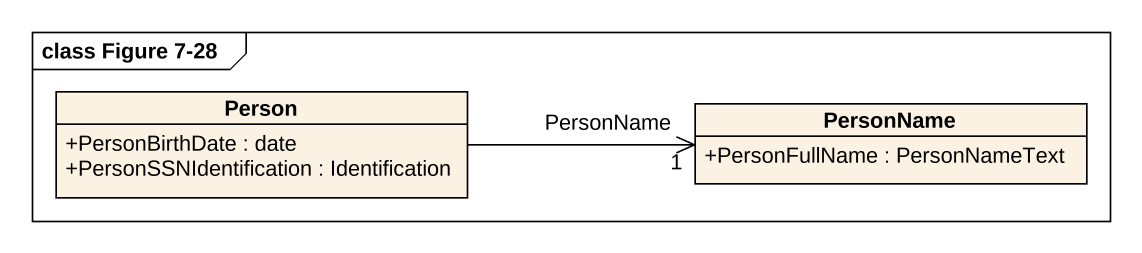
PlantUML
@startuml
mainframe class Figure 7-28
hide circle
hide empty members
skinparam classAttributeIconSize 0
class "Person" as Person_ {
  +PersonBirthDate : date
  +PersonSSNIdentification : Identification
}
class PersonName {
  +PersonFullName : PersonNameText
}
PersonName "PersonName\n1" <-left- Person_
@enduml
